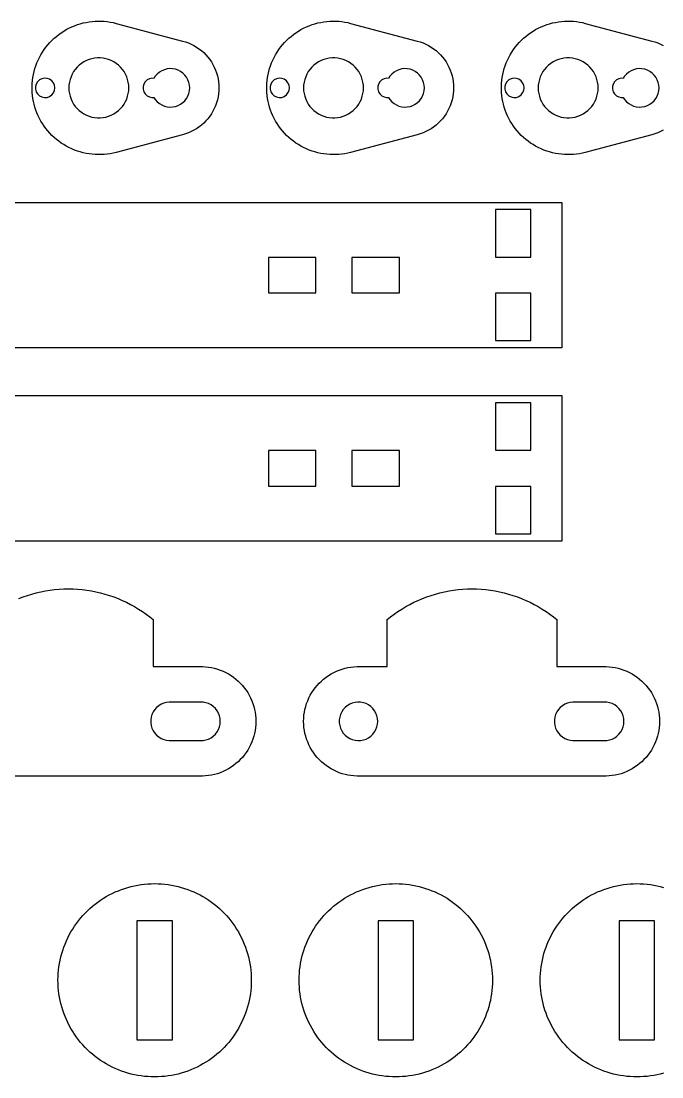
# Model space of a CAD drawing. Header units: metres. Extents: x 4 to 594, y 4 to 365.
# Drawn here: x 453.3 to 506.9, y 263.1 to 351.5 of the extents above; entities that cross this region are included whole.
import ezdxf

# ---------------------------------------------------------------- set-up
doc = ezdxf.new("R2010")
doc.units = ezdxf.units.M

msp = doc.modelspace()

# ---------------------------------------------------------------- linework, layer by layer
for points in [[(459.97, 340.341), (459.717, 340.338), (459.465, 340.347), (459.213, 340.366), (458.962, 340.398), (458.713, 340.44), (458.466, 340.494), (458.222, 340.559), (457.981, 340.635), (457.744, 340.722), (457.51, 340.819), (457.282, 340.927), (457.059, 341.045), (456.841, 341.173), (456.629, 341.311), (456.423, 341.458), (456.225, 341.614), (456.034, 341.779), (455.85, 341.953), (455.674, 342.134), (455.507, 342.324), (455.349, 342.52), (455.199, 342.724), (455.059, 342.934), (454.929, 343.151), (454.808, 343.373), (454.698, 343.6), (454.598, 343.832), (454.508, 344.069), (454.43, 344.309), (454.362, 344.552), (454.305, 344.798), (454.26, 345.047), (454.226, 345.297), (454.203, 345.549), (454.192, 345.801), (454.192, 346.054), (454.203, 346.306), (454.226, 346.558), (454.26, 346.808), (454.305, 347.057), (454.362, 347.303), (454.43, 347.547), (454.508, 347.787), (454.598, 348.023), (454.698, 348.255), (454.808, 348.482), (454.929, 348.704), (455.059, 348.921), (455.199, 349.131), (455.349, 349.335), (455.507, 349.532), (455.674, 349.721), (455.85, 349.903), (456.034, 350.076), (456.225, 350.241), (456.423, 350.397), (456.629, 350.545), (456.841, 350.682), (457.059, 350.81), (457.282, 350.928), (457.51, 351.036), (457.744, 351.133), (457.981, 351.22), (458.222, 351.296), (458.466, 351.361), (458.713, 351.415), (458.962, 351.457), (459.213, 351.489), (459.465, 351.509), (459.717, 351.517), (459.97, 351.514), (460.222, 351.5), (460.473, 351.475), (460.723, 351.438), (460.971, 351.389), (461.216, 351.33), (466.789, 349.85), (467.032, 349.779), (467.271, 349.693), (467.505, 349.592), (467.731, 349.477), (467.95, 349.347), (468.161, 349.204), (468.362, 349.048), (468.553, 348.88), (468.733, 348.7), (468.901, 348.509), (469.057, 348.308), (469.2, 348.098), (469.329, 347.879), (469.445, 347.652), (469.546, 347.419), (469.632, 347.179), (469.703, 346.935), (469.759, 346.687), (469.798, 346.435), (469.822, 346.182), (469.83, 345.928), (469.822, 345.673), (469.798, 345.42), (469.759, 345.169), (469.703, 344.92), (469.632, 344.676), (469.546, 344.437), (469.445, 344.203), (469.329, 343.977), (469.2, 343.758), (469.057, 343.547), (468.901, 343.346), (468.733, 343.155), (468.553, 342.975), (468.362, 342.807), (468.161, 342.651), (467.95, 342.508), (467.731, 342.379), (467.505, 342.263), (467.271, 342.162), (467.032, 342.076), (466.789, 342.005), (461.216, 340.525), (460.971, 340.466), (460.723, 340.418), (460.473, 340.381), (460.222, 340.355), (459.97, 340.341)], [(479.608, 340.341), (479.356, 340.338), (479.103, 340.347), (478.851, 340.366), (478.601, 340.398), (478.352, 340.44), (478.105, 340.494), (477.861, 340.559), (477.62, 340.635), (477.382, 340.722), (477.149, 340.819), (476.921, 340.927), (476.697, 341.045), (476.479, 341.173), (476.267, 341.311), (476.062, 341.458), (475.863, 341.614), (475.672, 341.779), (475.489, 341.953), (475.313, 342.134), (475.146, 342.324), (474.987, 342.52), (474.838, 342.724), (474.698, 342.934), (474.567, 343.151), (474.447, 343.373), (474.336, 343.6), (474.236, 343.832), (474.147, 344.069), (474.068, 344.309), (474.001, 344.552), (473.944, 344.798), (473.899, 345.047), (473.865, 345.297), (473.842, 345.549), (473.83, 345.801), (473.83, 346.054), (473.842, 346.306), (473.865, 346.558), (473.899, 346.808), (473.944, 347.057), (474.001, 347.303), (474.068, 347.547), (474.147, 347.787), (474.236, 348.023), (474.336, 348.255), (474.447, 348.482), (474.567, 348.704), (474.698, 348.921), (474.838, 349.131), (474.987, 349.335), (475.146, 349.532), (475.313, 349.721), (475.489, 349.903), (475.672, 350.076), (475.863, 350.241), (476.062, 350.397), (476.267, 350.545), (476.479, 350.682), (476.697, 350.81), (476.921, 350.928), (477.149, 351.036), (477.382, 351.133), (477.62, 351.22), (477.861, 351.296), (478.105, 351.361), (478.352, 351.415), (478.601, 351.457), (478.851, 351.489), (479.103, 351.509), (479.356, 351.517), (479.608, 351.514), (479.861, 351.5), (480.112, 351.475), (480.362, 351.438), (480.61, 351.389), (480.854, 351.33), (486.428, 349.85), (486.67, 349.779), (486.91, 349.693), (487.143, 349.592), (487.37, 349.477), (487.589, 349.347), (487.799, 349.204), (488, 349.048), (488.191, 348.88), (488.371, 348.7), (488.539, 348.509), (488.695, 348.308), (488.838, 348.098), (488.968, 347.879), (489.083, 347.652), (489.185, 347.419), (489.271, 347.179), (489.342, 346.935), (489.397, 346.687), (489.437, 346.435), (489.461, 346.182), (489.469, 345.928), (489.461, 345.673), (489.437, 345.42), (489.397, 345.169), (489.342, 344.92), (489.271, 344.676), (489.185, 344.437), (489.083, 344.203), (488.968, 343.977), (488.838, 343.758), (488.695, 343.547), (488.539, 343.346), (488.371, 343.155), (488.191, 342.975), (488, 342.807), (487.799, 342.651), (487.589, 342.508), (487.37, 342.379), (487.143, 342.263), (486.91, 342.162), (486.67, 342.076), (486.428, 342.005), (480.854, 340.525), (480.61, 340.466), (480.362, 340.418), (480.112, 340.381), (479.861, 340.355), (479.608, 340.341)], [(459.661, 343.421), (459.9, 343.421), (460.137, 343.443), (460.372, 343.488), (460.601, 343.556), (460.823, 343.645), (461.035, 343.754), (461.236, 343.883), (461.424, 344.031), (461.597, 344.196), (461.753, 344.376), (461.892, 344.571), (462.011, 344.778), (462.11, 344.995), (462.188, 345.221), (462.245, 345.453), (462.279, 345.689), (462.29, 345.928), (462.279, 346.166), (462.245, 346.403), (462.188, 346.635), (462.11, 346.86), (462.011, 347.078), (461.892, 347.285), (461.753, 347.479), (461.597, 347.66), (461.424, 347.824), (461.236, 347.972), (461.035, 348.101), (460.823, 348.211), (460.601, 348.299), (460.372, 348.367), (460.137, 348.412), (459.9, 348.435), (459.661, 348.435), (459.423, 348.412), (459.189, 348.367), (458.959, 348.299), (458.738, 348.211), (458.525, 348.101), (458.324, 347.972), (458.137, 347.824), (457.964, 347.66), (457.807, 347.479), (457.669, 347.285), (457.549, 347.078), (457.45, 346.86), (457.372, 346.635), (457.316, 346.403), (457.282, 346.166), (457.27, 345.928), (457.282, 345.689), (457.316, 345.453), (457.372, 345.221), (457.45, 344.995), (457.549, 344.778), (457.669, 344.571), (457.807, 344.376), (457.964, 344.196), (458.137, 344.031), (458.324, 343.883), (458.525, 343.754), (458.738, 343.645), (458.959, 343.556), (459.189, 343.488), (459.423, 343.443), (459.661, 343.421)], [(479.299, 343.421), (479.538, 343.421), (479.776, 343.443), (480.011, 343.488), (480.24, 343.556), (480.462, 343.645), (480.674, 343.754), (480.875, 343.883), (481.063, 344.031), (481.235, 344.196), (481.392, 344.376), (481.53, 344.571), (481.65, 344.778), (481.749, 344.995), (481.827, 345.221), (481.883, 345.453), (481.917, 345.689), (481.929, 345.928), (481.917, 346.166), (481.883, 346.403), (481.827, 346.635), (481.749, 346.86), (481.65, 347.078), (481.53, 347.285), (481.392, 347.479), (481.235, 347.66), (481.063, 347.824), (480.875, 347.972), (480.674, 348.101), (480.462, 348.211), (480.24, 348.299), (480.011, 348.367), (479.776, 348.412), (479.538, 348.435), (479.299, 348.435), (479.062, 348.412), (478.827, 348.367), (478.598, 348.299), (478.376, 348.211), (478.164, 348.101), (477.963, 347.972), (477.775, 347.824), (477.602, 347.66), (477.446, 347.479), (477.307, 347.285), (477.188, 347.078), (477.089, 346.86), (477.011, 346.635), (476.954, 346.403), (476.92, 346.166), (476.909, 345.928), (476.92, 345.689), (476.954, 345.453), (477.011, 345.221), (477.089, 344.995), (477.188, 344.778), (477.307, 344.571), (477.446, 344.376), (477.602, 344.196), (477.775, 344.031), (477.963, 343.883), (478.164, 343.754), (478.376, 343.645), (478.598, 343.556), (478.827, 343.488), (479.062, 343.443), (479.299, 343.421)], [(498.938, 343.421), (499.177, 343.421), (499.415, 343.443), (499.649, 343.488), (499.878, 343.556), (500.1, 343.645), (500.312, 343.754), (500.513, 343.883), (500.701, 344.031), (500.874, 344.196), (501.03, 344.376), (501.169, 344.571), (501.288, 344.778), (501.388, 344.995), (501.466, 345.221), (501.522, 345.453), (501.556, 345.689), (501.567, 345.928), (501.556, 346.166), (501.522, 346.403), (501.466, 346.635), (501.388, 346.86), (501.288, 347.078), (501.169, 347.285), (501.03, 347.479), (500.874, 347.66), (500.701, 347.824), (500.513, 347.972), (500.312, 348.101), (500.1, 348.211), (499.878, 348.299), (499.649, 348.367), (499.415, 348.412), (499.177, 348.435), (498.938, 348.435), (498.7, 348.412), (498.466, 348.367), (498.237, 348.299), (498.015, 348.211), (497.803, 348.101), (497.602, 347.972), (497.414, 347.824), (497.241, 347.66), (497.085, 347.479), (496.946, 347.285), (496.827, 347.078), (496.727, 346.86), (496.649, 346.635), (496.593, 346.403), (496.559, 346.166), (496.548, 345.928), (496.559, 345.689), (496.593, 345.453), (496.649, 345.221), (496.727, 344.995), (496.827, 344.778), (496.946, 344.571), (497.085, 344.376), (497.241, 344.196), (497.414, 344.031), (497.602, 343.883), (497.803, 343.754), (498.015, 343.645), (498.237, 343.556), (498.466, 343.488), (498.7, 343.443), (498.938, 343.421)], [(465.488, 344.345), (465.721, 344.319), (465.956, 344.328), (466.187, 344.37), (466.41, 344.446), (466.619, 344.554), (466.81, 344.69), (466.979, 344.853), (467.123, 345.039), (467.238, 345.244), (467.322, 345.464), (467.373, 345.693), (467.39, 345.928), (467.373, 346.162), (467.322, 346.391), (467.238, 346.611), (467.123, 346.816), (466.979, 347.002), (466.81, 347.165), (466.619, 347.302), (466.41, 347.409), (466.187, 347.485), (465.956, 347.528), (465.721, 347.536), (465.488, 347.511), (465.261, 347.451), (465.044, 347.359), (464.844, 347.237), (464.663, 347.086), (464.506, 346.911), (464.382, 346.724), (464.225, 346.735), (464.009, 346.69), (463.814, 346.589), (463.653, 346.438), (463.538, 346.25), (463.479, 346.038), (463.479, 345.817), (463.538, 345.605), (463.653, 345.417), (463.814, 345.267), (464.009, 345.165), (464.225, 345.12), (464.382, 345.131), (464.506, 344.944), (464.663, 344.769), (464.844, 344.618), (465.044, 344.496), (465.261, 344.404), (465.488, 344.345)], [(485.126, 344.345), (485.36, 344.319), (485.595, 344.328), (485.826, 344.37), (486.048, 344.446), (486.257, 344.554), (486.449, 344.69), (486.618, 344.853), (486.761, 345.039), (486.876, 345.244), (486.96, 345.464), (487.011, 345.693), (487.029, 345.928), (487.011, 346.162), (486.96, 346.391), (486.876, 346.611), (486.761, 346.816), (486.618, 347.002), (486.449, 347.165), (486.257, 347.302), (486.048, 347.409), (485.826, 347.485), (485.595, 347.528), (485.36, 347.536), (485.126, 347.511), (484.899, 347.451), (484.683, 347.359), (484.482, 347.237), (484.302, 347.086), (484.145, 346.911), (484.021, 346.724), (483.864, 346.735), (483.648, 346.69), (483.452, 346.589), (483.291, 346.438), (483.177, 346.25), (483.117, 346.038), (483.117, 345.817), (483.177, 345.605), (483.291, 345.417), (483.452, 345.267), (483.648, 345.165), (483.864, 345.12), (484.021, 345.131), (484.145, 344.944), (484.302, 344.769), (484.482, 344.618), (484.683, 344.496), (484.899, 344.404), (485.126, 344.345)], [(504.765, 344.345), (504.999, 344.319), (505.234, 344.328), (505.465, 344.37), (505.687, 344.446), (505.896, 344.554), (506.087, 344.69), (506.256, 344.853), (506.4, 345.039), (506.515, 345.244), (506.599, 345.464), (506.65, 345.693), (506.667, 345.928), (506.65, 346.162), (506.599, 346.391), (506.515, 346.611), (506.4, 346.816), (506.256, 347.002), (506.087, 347.165), (505.896, 347.302), (505.687, 347.409), (505.465, 347.485), (505.234, 347.528), (504.999, 347.536), (504.765, 347.511), (504.538, 347.451), (504.321, 347.359), (504.121, 347.237), (503.94, 347.086), (503.783, 346.911), (503.659, 346.724), (503.502, 346.735), (503.287, 346.69), (503.091, 346.589), (502.93, 346.438), (502.815, 346.25), (502.756, 346.038), (502.756, 345.817), (502.815, 345.605), (502.93, 345.417), (503.091, 345.267), (503.287, 345.165), (503.502, 345.12), (503.659, 345.131), (503.783, 344.944), (503.94, 344.769), (504.121, 344.618), (504.321, 344.496), (504.538, 344.404), (504.765, 344.345)], [(455.009, 345.165), (455.225, 345.12), (455.445, 345.135), (455.653, 345.209), (455.833, 345.336), (455.972, 345.507), (456.059, 345.709), (456.089, 345.928), (456.059, 346.146), (455.972, 346.348), (455.833, 346.519), (455.653, 346.646), (455.445, 346.72), (455.225, 346.735), (455.009, 346.69), (454.814, 346.589), (454.653, 346.438), (454.538, 346.25), (454.479, 346.038), (454.479, 345.817), (454.538, 345.605), (454.653, 345.417), (454.814, 345.267), (455.009, 345.165)], [(474.648, 345.165), (474.864, 345.12), (475.084, 345.135), (475.291, 345.209), (475.471, 345.336), (475.61, 345.507), (475.698, 345.709), (475.728, 345.928), (475.698, 346.146), (475.61, 346.348), (475.471, 346.519), (475.291, 346.646), (475.084, 346.72), (474.864, 346.735), (474.648, 346.69), (474.452, 346.589), (474.291, 346.438), (474.177, 346.25), (474.117, 346.038), (474.117, 345.817), (474.177, 345.605), (474.291, 345.417), (474.452, 345.267), (474.648, 345.165)], [(494.287, 345.165), (494.502, 345.12), (494.722, 345.135), (494.93, 345.209), (495.11, 345.336), (495.249, 345.507), (495.337, 345.709), (495.367, 345.928), (495.337, 346.146), (495.249, 346.348), (495.11, 346.519), (494.93, 346.646), (494.722, 346.72), (494.502, 346.735), (494.287, 346.69), (494.091, 346.589), (493.93, 346.438), (493.815, 346.25), (493.756, 346.038), (493.756, 345.817), (493.815, 345.605), (493.93, 345.417), (494.091, 345.267), (494.287, 345.165)], [(498.54, 336.338), (498.54, 324.158), (336.36, 324.158), (336.36, 336.338), (498.54, 336.338)], [(492.965, 331.763), (495.935, 331.763), (495.935, 335.733), (492.965, 335.733), (492.965, 331.763)], [(473.965, 328.763), (477.935, 328.763), (477.935, 331.733), (473.965, 331.733), (473.965, 328.763)], [(480.965, 328.763), (484.935, 328.763), (484.935, 331.733), (480.965, 331.733), (480.965, 328.763)], [(492.965, 324.763), (495.935, 324.763), (495.935, 328.733), (492.965, 328.733), (492.965, 324.763)], [(498.54, 320.158), (498.54, 307.978), (336.36, 307.978), (336.36, 320.158), (498.54, 320.158)], [(492.965, 315.583), (495.935, 315.583), (495.935, 319.553), (492.965, 319.553), (492.965, 315.583)], [(473.965, 312.583), (477.935, 312.583), (477.935, 315.553), (473.965, 315.553), (473.965, 312.583)], [(480.965, 312.583), (484.935, 312.583), (484.935, 315.553), (480.965, 315.553), (480.965, 312.583)], [(492.965, 308.583), (495.935, 308.583), (495.935, 312.553), (492.965, 312.553), (492.965, 308.583)], [(502.49, 288.314), (502.237, 288.3), (481.385, 288.3), (481.132, 288.314), (480.881, 288.341), (480.631, 288.383), (480.384, 288.438), (480.141, 288.507), (479.902, 288.589), (479.667, 288.685), (479.438, 288.793), (479.216, 288.913), (479, 289.045), (478.793, 289.19), (478.593, 289.345), (478.402, 289.511), (478.221, 289.687), (478.05, 289.873), (477.889, 290.069), (477.739, 290.273), (477.601, 290.484), (477.474, 290.703), (477.36, 290.929), (477.258, 291.161), (477.17, 291.398), (477.094, 291.639), (477.032, 291.884), (476.984, 292.133), (476.949, 292.383), (476.928, 292.635), (476.921, 292.888), (476.928, 293.141), (476.949, 293.393), (476.984, 293.643), (477.032, 293.892), (477.094, 294.137), (477.17, 294.378), (477.258, 294.615), (477.36, 294.847), (477.474, 295.073), (477.601, 295.292), (477.739, 295.503), (477.889, 295.707), (478.05, 295.903), (478.221, 296.089), (478.402, 296.265), (478.593, 296.431), (478.793, 296.586), (479, 296.731), (479.216, 296.863), (479.438, 296.983), (479.667, 297.091), (479.902, 297.187), (480.141, 297.269), (480.384, 297.338), (480.631, 297.393), (480.881, 297.435), (481.132, 297.462), (481.385, 297.476), (483.921, 297.476), (483.921, 301.415), (484.183, 301.627), (484.492, 301.86), (484.81, 302.082), (485.134, 302.293), (485.466, 302.492), (485.805, 302.68), (486.149, 302.856), (486.5, 303.019), (486.857, 303.17), (487.218, 303.309), (487.584, 303.435), (487.954, 303.548), (488.328, 303.649), (488.705, 303.736), (489.085, 303.81), (489.468, 303.87), (489.852, 303.917), (490.237, 303.951), (490.624, 303.971), (491.011, 303.978), (491.398, 303.971), (491.785, 303.951), (492.17, 303.917), (492.554, 303.87), (492.937, 303.81), (493.317, 303.736), (493.694, 303.649), (494.068, 303.548), (494.438, 303.435), (494.804, 303.309), (495.165, 303.17), (495.522, 303.019), (495.873, 302.856), (496.217, 302.68), (496.556, 302.492), (496.888, 302.293), (497.212, 302.082), (497.53, 301.86), (497.839, 301.627), (498.101, 301.415), (498.101, 297.476), (502.237, 297.476), (502.49, 297.462), (502.741, 297.435), (502.991, 297.393), (503.238, 297.338), (503.481, 297.269), (503.72, 297.187), (503.955, 297.091), (504.184, 296.983), (504.406, 296.863), (504.622, 296.731), (504.829, 296.586), (505.029, 296.431), (505.22, 296.265), (505.401, 296.089), (505.572, 295.903), (505.733, 295.707), (505.883, 295.503), (506.021, 295.292), (506.148, 295.073), (506.262, 294.847), (506.364, 294.615), (506.452, 294.378), (506.528, 294.137), (506.59, 293.892), (506.638, 293.643), (506.673, 293.393), (506.694, 293.141), (506.701, 292.888), (506.694, 292.635), (506.673, 292.383), (506.638, 292.133), (506.59, 291.884), (506.528, 291.639), (506.452, 291.398), (506.364, 291.161), (506.262, 290.929), (506.148, 290.703), (506.021, 290.484), (505.883, 290.273), (505.733, 290.069), (505.572, 289.873), (505.401, 289.687), (505.22, 289.511), (505.029, 289.345), (504.829, 289.19), (504.622, 289.045), (504.406, 288.913), (504.184, 288.793), (503.955, 288.685), (503.72, 288.589), (503.481, 288.507), (503.238, 288.438), (502.991, 288.383), (502.741, 288.341), (502.49, 288.314)], [(465.674, 291.279), (468.267, 291.279), (468.507, 291.288), (468.738, 291.331), (468.961, 291.406), (469.169, 291.514), (469.361, 291.651), (469.53, 291.814), (469.673, 292), (469.789, 292.205), (469.872, 292.424), (469.924, 292.654), (469.941, 292.888), (469.924, 293.122), (469.872, 293.352), (469.789, 293.571), (469.673, 293.776), (469.53, 293.962), (469.361, 294.125), (469.169, 294.262), (468.961, 294.37), (468.738, 294.445), (468.507, 294.488), (468.267, 294.497), (465.674, 294.497), (465.439, 294.471), (465.211, 294.412), (464.995, 294.32), (464.794, 294.197), (464.614, 294.047), (464.457, 293.872), (464.327, 293.676), (464.227, 293.463), (464.16, 293.238), (464.125, 293.005), (464.125, 292.771), (464.16, 292.538), (464.227, 292.313), (464.327, 292.1), (464.457, 291.904), (464.614, 291.729), (464.794, 291.579), (464.995, 291.456), (465.211, 291.364), (465.439, 291.305), (465.674, 291.279)], [(481.219, 291.305), (481.452, 291.279), (481.687, 291.288), (481.918, 291.331), (482.141, 291.406), (482.35, 291.514), (482.541, 291.651), (482.71, 291.814), (482.854, 292), (482.969, 292.205), (483.052, 292.424), (483.104, 292.654), (483.121, 292.888), (483.104, 293.122), (483.052, 293.352), (482.969, 293.571), (482.854, 293.776), (482.71, 293.962), (482.541, 294.125), (482.35, 294.262), (482.141, 294.37), (481.918, 294.445), (481.687, 294.488), (481.452, 294.497), (481.219, 294.471), (480.991, 294.412), (480.775, 294.32), (480.574, 294.197), (480.394, 294.047), (480.237, 293.872), (480.107, 293.676), (480.007, 293.463), (479.94, 293.238), (479.906, 293.005), (479.906, 292.771), (479.94, 292.538), (480.007, 292.313), (480.107, 292.1), (480.237, 291.904), (480.394, 291.729), (480.574, 291.579), (480.775, 291.456), (480.991, 291.364), (481.219, 291.305)], [(499.454, 291.279), (502.047, 291.279), (502.287, 291.288), (502.518, 291.331), (502.741, 291.406), (502.95, 291.514), (503.141, 291.651), (503.31, 291.814), (503.454, 292), (503.569, 292.205), (503.652, 292.424), (503.704, 292.654), (503.721, 292.888), (503.704, 293.122), (503.652, 293.352), (503.569, 293.571), (503.454, 293.776), (503.31, 293.962), (503.141, 294.125), (502.95, 294.262), (502.741, 294.37), (502.518, 294.445), (502.287, 294.488), (502.047, 294.497), (499.454, 294.497), (499.219, 294.471), (498.991, 294.412), (498.775, 294.32), (498.574, 294.197), (498.394, 294.047), (498.237, 293.872), (498.107, 293.676), (498.007, 293.463), (497.94, 293.238), (497.906, 293.005), (497.906, 292.771), (497.94, 292.538), (498.007, 292.313), (498.107, 292.1), (498.237, 291.904), (498.394, 291.729), (498.574, 291.579), (498.775, 291.456), (498.991, 291.364), (499.219, 291.305), (499.454, 291.279)], [(464.733, 263.125), (464.45, 263.12), (464.168, 263.125), (463.886, 263.139), (463.605, 263.164), (463.324, 263.198), (463.045, 263.243), (462.768, 263.297), (462.493, 263.36), (462.22, 263.433), (461.95, 263.516), (461.683, 263.608), (461.42, 263.709), (461.16, 263.819), (460.904, 263.938), (460.652, 264.067), (460.405, 264.204), (460.163, 264.349), (459.926, 264.503), (459.695, 264.665), (459.47, 264.835), (459.25, 265.012), (459.037, 265.198), (458.83, 265.39), (458.631, 265.59), (458.438, 265.796), (458.253, 266.01), (458.075, 266.229), (457.905, 266.455), (457.743, 266.686), (457.59, 266.923), (457.444, 267.165), (457.307, 267.412), (457.179, 267.663), (457.06, 267.919), (456.949, 268.179), (456.848, 268.443), (456.756, 268.71), (456.674, 268.98), (456.601, 269.253), (456.537, 269.528), (456.483, 269.805), (456.439, 270.084), (456.405, 270.364), (456.38, 270.645), (456.365, 270.927), (456.36, 271.21), (456.365, 271.492), (456.38, 271.774), (456.405, 272.055), (456.439, 272.336), (456.483, 272.615), (456.537, 272.892), (456.601, 273.167), (456.674, 273.44), (456.756, 273.71), (456.848, 273.977), (456.949, 274.24), (457.06, 274.5), (457.179, 274.756), (457.307, 275.008), (457.444, 275.255), (457.59, 275.497), (457.743, 275.734), (457.905, 275.965), (458.075, 276.19), (458.253, 276.41), (458.438, 276.623), (458.631, 276.83), (458.83, 277.029), (459.037, 277.222), (459.25, 277.407), (459.47, 277.585), (459.695, 277.755), (459.926, 277.917), (460.163, 278.07), (460.405, 278.216), (460.652, 278.353), (460.904, 278.481), (461.16, 278.6), (461.42, 278.711), (461.683, 278.812), (461.95, 278.904), (462.22, 278.986), (462.493, 279.059), (462.768, 279.123), (463.045, 279.177), (463.324, 279.221), (463.605, 279.255), (463.886, 279.28), (464.168, 279.295), (464.45, 279.3), (464.733, 279.295), (465.015, 279.28), (465.296, 279.255), (465.576, 279.221), (465.855, 279.177), (466.132, 279.123), (466.407, 279.059), (466.68, 278.986), (466.95, 278.904), (467.217, 278.812), (467.481, 278.711), (467.741, 278.6), (467.997, 278.481), (468.248, 278.353), (468.495, 278.216), (468.737, 278.07), (468.974, 277.917), (469.205, 277.755), (469.431, 277.585), (469.65, 277.407), (469.864, 277.222), (470.07, 277.029), (470.27, 276.83), (470.462, 276.623), (470.648, 276.41), (470.825, 276.19), (470.995, 275.965), (471.157, 275.734), (471.311, 275.497), (471.456, 275.255), (471.593, 275.008), (471.722, 274.756), (471.841, 274.5), (471.951, 274.24), (472.052, 273.977), (472.144, 273.71), (472.227, 273.44), (472.3, 273.167), (472.364, 272.892), (472.417, 272.615), (472.462, 272.336), (472.496, 272.055), (472.521, 271.774), (472.535, 271.492), (472.54, 271.21), (472.535, 270.927), (472.521, 270.645), (472.496, 270.364), (472.462, 270.084), (472.417, 269.805), (472.364, 269.528), (472.3, 269.253), (472.227, 268.98), (472.144, 268.71), (472.052, 268.443), (471.951, 268.179), (471.841, 267.919), (471.722, 267.663), (471.593, 267.412), (471.456, 267.165), (471.311, 266.923), (471.157, 266.686), (470.995, 266.455), (470.825, 266.229), (470.648, 266.01), (470.462, 265.796), (470.27, 265.59), (470.07, 265.39), (469.864, 265.198), (469.65, 265.012), (469.431, 264.835), (469.205, 264.665), (468.974, 264.503), (468.737, 264.349), (468.495, 264.204), (468.248, 264.067), (467.997, 263.938), (467.741, 263.819), (467.481, 263.709), (467.217, 263.608), (466.95, 263.516), (466.68, 263.433), (466.407, 263.36), (466.132, 263.297), (465.855, 263.243), (465.576, 263.198), (465.296, 263.164), (465.015, 263.139), (464.733, 263.125)], [(484.913, 263.125), (484.63, 263.12), (484.348, 263.125), (484.066, 263.139), (483.785, 263.164), (483.504, 263.198), (483.226, 263.243), (482.948, 263.297), (482.673, 263.36), (482.4, 263.433), (482.13, 263.516), (481.863, 263.608), (481.6, 263.709), (481.34, 263.819), (481.084, 263.938), (480.832, 264.067), (480.585, 264.204), (480.343, 264.349), (480.106, 264.503), (479.875, 264.665), (479.65, 264.835), (479.43, 265.012), (479.217, 265.198), (479.011, 265.39), (478.811, 265.59), (478.618, 265.796), (478.433, 266.01), (478.255, 266.229), (478.085, 266.455), (477.923, 266.686), (477.77, 266.923), (477.624, 267.165), (477.487, 267.412), (477.359, 267.663), (477.24, 267.919), (477.129, 268.179), (477.028, 268.443), (476.936, 268.71), (476.854, 268.98), (476.781, 269.253), (476.717, 269.528), (476.663, 269.805), (476.619, 270.084), (476.585, 270.364), (476.56, 270.645), (476.545, 270.927), (476.54, 271.21), (476.545, 271.492), (476.56, 271.774), (476.585, 272.055), (476.619, 272.336), (476.663, 272.615), (476.717, 272.892), (476.781, 273.167), (476.854, 273.44), (476.936, 273.71), (477.028, 273.977), (477.129, 274.24), (477.24, 274.5), (477.359, 274.756), (477.487, 275.008), (477.624, 275.255), (477.77, 275.497), (477.923, 275.734), (478.085, 275.965), (478.255, 276.19), (478.433, 276.41), (478.618, 276.623), (478.811, 276.83), (479.011, 277.029), (479.217, 277.222), (479.43, 277.407), (479.65, 277.585), (479.875, 277.755), (480.106, 277.917), (480.343, 278.07), (480.585, 278.216), (480.832, 278.353), (481.084, 278.481), (481.34, 278.6), (481.6, 278.711), (481.863, 278.812), (482.13, 278.904), (482.4, 278.986), (482.673, 279.059), (482.948, 279.123), (483.226, 279.177), (483.504, 279.221), (483.785, 279.255), (484.066, 279.28), (484.348, 279.295), (484.63, 279.3), (484.913, 279.295), (485.195, 279.28), (485.476, 279.255), (485.756, 279.221), (486.035, 279.177), (486.312, 279.123), (486.587, 279.059), (486.86, 278.986), (487.13, 278.904), (487.397, 278.812), (487.661, 278.711), (487.921, 278.6), (488.177, 278.481), (488.428, 278.353), (488.675, 278.216), (488.917, 278.07), (489.154, 277.917), (489.385, 277.755), (489.611, 277.585), (489.83, 277.407), (490.044, 277.222), (490.25, 277.029), (490.45, 276.83), (490.642, 276.623), (490.828, 276.41), (491.005, 276.19), (491.175, 275.965), (491.337, 275.734), (491.491, 275.497), (491.636, 275.255), (491.773, 275.008), (491.902, 274.756), (492.021, 274.5), (492.131, 274.24), (492.232, 273.977), (492.324, 273.71), (492.407, 273.44), (492.48, 273.167), (492.544, 272.892), (492.597, 272.615), (492.642, 272.336), (492.676, 272.055), (492.701, 271.774), (492.715, 271.492), (492.72, 271.21), (492.715, 270.927), (492.701, 270.645), (492.676, 270.364), (492.642, 270.084), (492.597, 269.805), (492.544, 269.528), (492.48, 269.253), (492.407, 268.98), (492.324, 268.71), (492.232, 268.443), (492.131, 268.179), (492.021, 267.919), (491.902, 267.663), (491.773, 267.412), (491.636, 267.165), (491.491, 266.923), (491.337, 266.686), (491.175, 266.455), (491.005, 266.229), (490.828, 266.01), (490.642, 265.796), (490.45, 265.59), (490.25, 265.39), (490.044, 265.198), (489.83, 265.012), (489.611, 264.835), (489.385, 264.665), (489.154, 264.503), (488.917, 264.349), (488.675, 264.204), (488.428, 264.067), (488.177, 263.938), (487.921, 263.819), (487.661, 263.709), (487.397, 263.608), (487.13, 263.516), (486.86, 263.433), (486.587, 263.36), (486.312, 263.297), (486.035, 263.243), (485.756, 263.198), (485.476, 263.164), (485.195, 263.139), (484.913, 263.125)], [(462.965, 266.225), (465.935, 266.225), (465.935, 276.195), (462.965, 276.195), (462.965, 266.225)], [(483.145, 266.225), (486.115, 266.225), (486.115, 276.195), (483.145, 276.195), (483.145, 266.225)], [(503.325, 266.225), (506.295, 266.225), (506.295, 276.195), (503.325, 276.195), (503.325, 266.225)]]:
    msp.add_lwpolyline(points, close=True)
for points in [[(507.009, 342.379), (506.782, 342.263), (506.548, 342.162), (506.309, 342.076), (506.066, 342.005), (500.493, 340.525), (500.249, 340.466), (500.001, 340.418), (499.751, 340.381), (499.499, 340.355), (499.247, 340.341), (499.247, 340.341), (498.994, 340.338), (498.742, 340.347), (498.49, 340.366), (498.239, 340.398), (497.99, 340.44), (497.743, 340.494), (497.499, 340.559), (497.258, 340.635), (497.021, 340.722), (496.788, 340.819), (496.559, 340.927), (496.336, 341.045), (496.118, 341.173), (495.906, 341.311), (495.701, 341.458), (495.502, 341.614), (495.311, 341.779), (495.127, 341.953), (494.952, 342.134), (494.784, 342.324), (494.626, 342.52), (494.476, 342.724), (494.336, 342.934), (494.206, 343.151), (494.085, 343.373), (493.975, 343.6), (493.875, 343.832), (493.786, 344.069), (493.707, 344.309), (493.639, 344.552), (493.583, 344.798), (493.537, 345.047), (493.503, 345.297), (493.48, 345.549), (493.469, 345.801), (493.469, 346.054), (493.48, 346.306), (493.503, 346.558), (493.537, 346.808), (493.583, 347.057), (493.639, 347.303), (493.707, 347.547), (493.786, 347.787), (493.875, 348.023), (493.975, 348.255), (494.085, 348.482), (494.206, 348.704), (494.336, 348.921), (494.476, 349.131), (494.626, 349.335), (494.784, 349.532), (494.952, 349.721), (495.127, 349.903), (495.311, 350.076), (495.502, 350.241), (495.701, 350.397), (495.906, 350.545), (496.118, 350.682), (496.336, 350.81), (496.559, 350.928), (496.788, 351.036), (497.021, 351.133), (497.258, 351.22), (497.499, 351.296), (497.743, 351.361), (497.99, 351.415), (498.239, 351.457), (498.49, 351.489), (498.742, 351.509), (498.994, 351.517), (499.247, 351.514), (499.499, 351.5), (499.751, 351.475), (500.001, 351.438), (500.249, 351.389), (500.493, 351.33), (506.066, 349.85), (506.309, 349.779), (506.548, 349.693), (506.782, 349.592), (507.009, 349.477)], [(453.077, 303.17), (453.438, 303.309), (453.804, 303.435), (454.174, 303.548), (454.548, 303.649), (454.925, 303.736), (455.305, 303.81), (455.687, 303.87), (456.072, 303.917), (456.457, 303.951), (456.844, 303.971), (457.231, 303.978), (457.618, 303.971), (458.005, 303.951), (458.39, 303.917), (458.774, 303.87), (459.157, 303.81), (459.537, 303.736), (459.914, 303.649), (460.288, 303.548), (460.658, 303.435), (461.024, 303.309), (461.385, 303.17), (461.742, 303.019), (462.092, 302.856), (462.437, 302.68), (462.776, 302.492), (463.108, 302.293), (463.432, 302.082), (463.749, 301.86), (464.059, 301.627), (464.321, 301.415), (464.321, 297.476), (468.457, 297.476), (468.71, 297.462), (468.961, 297.435), (469.211, 297.393), (469.458, 297.338), (469.701, 297.269), (469.94, 297.187), (470.175, 297.091), (470.403, 296.983), (470.626, 296.863), (470.841, 296.731), (471.049, 296.586), (471.249, 296.431), (471.44, 296.265), (471.621, 296.089), (471.792, 295.903), (471.953, 295.707), (472.103, 295.503), (472.241, 295.292), (472.368, 295.073), (472.482, 294.847), (472.584, 294.615), (472.672, 294.378), (472.748, 294.137), (472.81, 293.892), (472.858, 293.643), (472.893, 293.393), (472.914, 293.141), (472.921, 292.888), (472.914, 292.635), (472.893, 292.383), (472.858, 292.133), (472.81, 291.884), (472.748, 291.639), (472.672, 291.398), (472.584, 291.161), (472.482, 290.929), (472.368, 290.703), (472.241, 290.484), (472.103, 290.273), (471.953, 290.069), (471.792, 289.873), (471.621, 289.687), (471.44, 289.511), (471.249, 289.345), (471.049, 289.19), (470.841, 289.045), (470.626, 288.913), (470.403, 288.793), (470.175, 288.685), (469.94, 288.589), (469.701, 288.507), (469.458, 288.438), (469.211, 288.383), (468.961, 288.341), (468.71, 288.314), (468.71, 288.314), (468.457, 288.3), (447.604, 288.3)], [(507.04, 263.433), (506.767, 263.36), (506.492, 263.297), (506.215, 263.243), (505.936, 263.198), (505.656, 263.164), (505.375, 263.139), (505.093, 263.125), (505.093, 263.125), (504.81, 263.12), (504.528, 263.125), (504.246, 263.139), (503.965, 263.164), (503.684, 263.198), (503.406, 263.243), (503.128, 263.297), (502.853, 263.36), (502.58, 263.433), (502.31, 263.516), (502.043, 263.608), (501.78, 263.709), (501.52, 263.819), (501.264, 263.938), (501.012, 264.067), (500.765, 264.204), (500.523, 264.349), (500.286, 264.503), (500.055, 264.665), (499.83, 264.835), (499.61, 265.012), (499.397, 265.198), (499.191, 265.39), (498.991, 265.59), (498.798, 265.796), (498.613, 266.01), (498.435, 266.229), (498.265, 266.455), (498.103, 266.686), (497.95, 266.923), (497.804, 267.165), (497.667, 267.412), (497.539, 267.663), (497.42, 267.919), (497.309, 268.179), (497.208, 268.443), (497.116, 268.71), (497.034, 268.98), (496.961, 269.253), (496.897, 269.528), (496.843, 269.805), (496.799, 270.084), (496.765, 270.364), (496.74, 270.645), (496.725, 270.927), (496.72, 271.21), (496.725, 271.492), (496.74, 271.774), (496.765, 272.055), (496.799, 272.336), (496.843, 272.615), (496.897, 272.892), (496.961, 273.167), (497.034, 273.44), (497.116, 273.71), (497.208, 273.977), (497.309, 274.24), (497.42, 274.5), (497.539, 274.756), (497.667, 275.008), (497.804, 275.255), (497.95, 275.497), (498.103, 275.734), (498.265, 275.965), (498.435, 276.19), (498.613, 276.41), (498.798, 276.623), (498.991, 276.83), (499.191, 277.029), (499.397, 277.222), (499.61, 277.407), (499.83, 277.585), (500.055, 277.755), (500.286, 277.917), (500.523, 278.07), (500.765, 278.216), (501.012, 278.353), (501.264, 278.481), (501.52, 278.6), (501.78, 278.711), (502.043, 278.812), (502.31, 278.904), (502.58, 278.986), (502.853, 279.059), (503.128, 279.123), (503.406, 279.177), (503.684, 279.221), (503.965, 279.255), (504.246, 279.28), (504.528, 279.295), (504.81, 279.3), (505.093, 279.295), (505.375, 279.28), (505.656, 279.255), (505.936, 279.221), (506.215, 279.177), (506.492, 279.123), (506.767, 279.059), (507.04, 278.986)]]:
    msp.add_lwpolyline(points)

doc.saveas('drawing.dxf')
